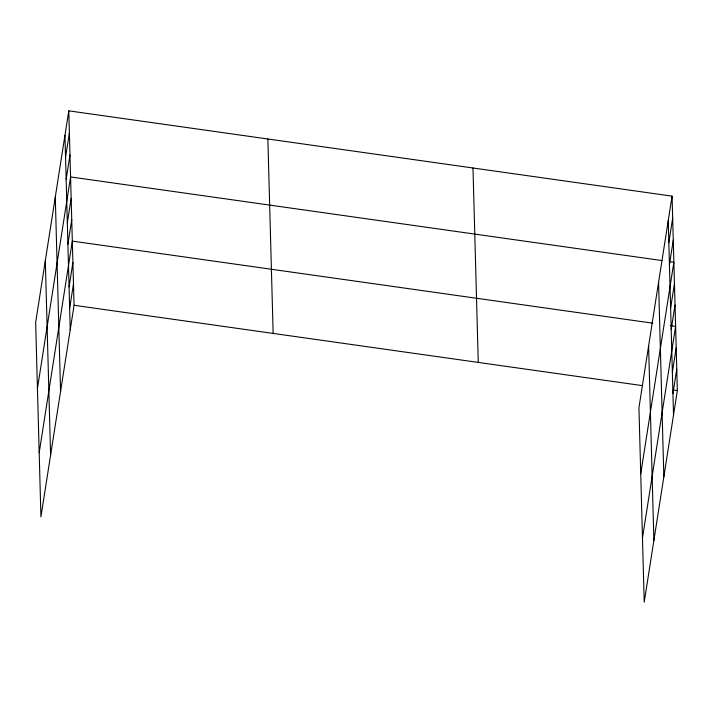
<?xml version="1.0" encoding="UTF-8"?>
<svg xmlns="http://www.w3.org/2000/svg" width="713" height="713" viewBox="0 0 713 713"><rect width="100%" height="100%" fill="white"/><g stroke="black" fill="none" stroke-linecap="round" stroke-linejoin="round"><path stroke-width="1.07" d="M68.787 110.845L35.65 322.428L40.926 516.863L74.063 305.28L68.787 110.845L672.074 196.137L677.35 390.572L644.213 602.155L638.937 407.72L672.074 196.137M65.551 157.341L69.384 132.876M66.149 179.373L69.981 154.917M37.441 388.54L70.578 176.949L661.896 260.548M67.325 222.795L71.157 198.339M67.913 244.185L71.737 219.729M39.188 452.702L72.316 241.11L652.76 323.176M69.072 286.956L72.904 262.5M69.651 308.346L73.484 283.89M668.839 242.634L672.671 218.169M669.436 264.666L673.268 240.21M640.737 473.833L673.865 262.241L669.516 261.626M670.621 308.087L674.445 283.631M671.2 329.477L675.024 305.021M642.475 537.994L675.612 326.411L670.167 325.636M672.359 372.257L676.191 347.792M672.938 393.638L676.771 369.182M74.063 305.28L642.538 385.644M673.001 389.958L677.35 390.572M668.241 220.593L673.518 415.028M658.571 282.348L663.848 476.783M648.607 345.974L653.883 540.401M472.986 167.992L478.263 362.427M267.865 138.99L273.15 333.426M64.954 135.301L70.23 329.736M55.284 197.055L60.56 391.49M45.32 260.682L50.596 455.108"/></g></svg>
